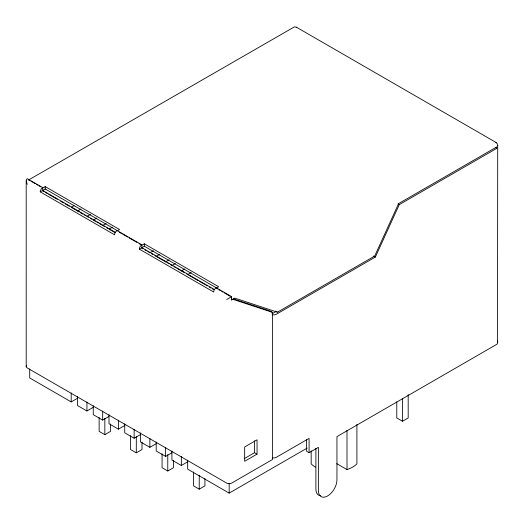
<?xml version="1.0" encoding="UTF-8"?>
<svg xmlns="http://www.w3.org/2000/svg" width="524" height="524" viewBox="0 0 524 524"><rect width="100%" height="100%" fill="white"/><g stroke="black" fill="none" stroke-linecap="round" stroke-linejoin="round"><path stroke-width="0.79" d="M26.213 366.682L26.2 180.918L26.613 179.247L27.228 178.645L42.713 187.585L42.713 190.448L115.66 232.532M497.787 145.305L497.702 144.834L497.531 343.456L496.772 344.334L336.952 436.603L336.952 479.84A13.139 7.585 -60 0 1 327.664 495.933A13.139 7.585 -60 0 1 318.369 490.569L318.369 447.332L309.081 452.697L306.599 451.262L306.599 439.341M272.29 314.688A3.504 2.024 0 0 0 276.246 314.289L375.361 257.061L399.255 204.642L496.772 148.344L496.772 146.91L398.613 203.581L374.726 256L277.419 312.18L234.831 298.143L231.647 299.983L231.503 298.824A3.504 2.024 60 0 0 231.313 298.28M28.565 180.007L294.455 26.835L296.368 27.176L496.195 142.548M42.739 188.024L45.215 186.596L119.551 229.512L117.075 230.94M117.049 230.501A3.504 2.024 -60 0 0 114.573 234.798L40.237 191.876L45.215 189L45.215 186.596M71.205 207.353L73.995 205.742M77.526 211.002L81.017 208.984M86.945 216.438L90.475 214.395M96.796 218.043L93.259 220.087L95.512 221.351M102.678 225.523L106.162 223.506M108.992 229.165L112.483 227.154M141.853 245.245L144.329 243.817L218.665 286.733L216.189 288.161L217.558 288.953M216.163 287.728A3.504 2.024 -60 0 0 213.681 292.019L139.345 249.103L144.329 246.228L144.329 243.817M149.877 252.771L153.414 250.734M156.198 256.419L159.735 254.376M165.61 261.856L169.101 259.845M171.931 265.504L175.422 263.493M181.35 270.941L184.88 268.897M187.664 274.589L191.201 272.546M226.689 299.531L231.647 296.669L144.329 246.228M29.704 368.955L29.704 377.948L71.205 401.908L77.487 398.286M77.526 396.563L77.526 405.556L86.945 410.993L93.305 407.318M271.995 313.883L276.233 311.433M93.259 405.648L93.259 414.641L102.678 420.078L108.953 416.456M99.134 417.471L99.134 431.376L104.833 434.665L110.531 431.376L110.531 424.014M108.992 414.733L108.992 423.726L118.411 429.163L124.771 425.488M124.732 423.818L124.732 432.811L134.144 438.247L140.425 434.619M130.6 435.634L130.6 449.546L136.299 452.834L141.997 449.546L141.997 442.184M140.465 432.903L140.465 441.896L149.877 447.332L156.244 443.658M156.198 441.987L156.198 450.981L165.61 456.417L171.892 452.788M162.073 453.804L162.073 467.716L167.772 471.004L173.47 467.716L173.47 460.347M171.931 451.072L171.931 460.065L181.35 465.502L187.71 461.827M244.243 458.657L254.566 452.697L257.042 454.125L257.042 439.819L244.656 446.972L244.656 461.277L257.042 454.125M193.539 471.973L193.539 485.879L199.238 489.174L204.936 485.879L204.936 478.517M187.664 460.157L187.664 469.144L229.171 493.11L307.149 448.086M396.786 401.797L396.786 417.969L402.484 421.257L408.183 417.969L408.183 394.52M233.396 298.877L270.05 310.955L272.532 312.389L272.532 459.489L231.647 483.095A3.504 2.024 0 0 1 226.689 483.095L27.228 367.933A3.504 2.024 0 0 1 26.527 365.647M232.82 299.302L272.532 312.389M231.503 298.824L231.569 299.217M495.887 142.371L497.525 144.126M495.534 147.624L496.772 148.344M398.017 203.928L399.255 204.642M373.501 255.994L375.361 257.061M275.558 311.105L277.419 312.18M45.215 189L141.827 244.806L141.827 247.669L214.768 289.752M31.099 181.304L35.206 183.675M36.575 184.468L37.944 185.26M39.313 186.046L40.689 186.839M119.197 232.165L121.319 233.396M122.74 234.208L127.692 237.071M129.107 237.889L136.895 242.383M139.024 243.614L141.146 244.839M218.927 289.746L220.296 290.532M221.665 291.324L223.034 292.117M224.403 292.909L229.198 295.674M42.365 190.703L43.878 191.542M45.182 192.328L47.415 193.585M48.699 194.358L50.952 195.629M51.509 195.983L57.319 199.303M60.653 201.262L63.679 202.978M65.094 203.79L69.338 206.246M71.46 207.471L79.242 211.958M80.218 212.554L82.903 214.106M84.194 214.82L85.595 215.659M87.023 216.451L88.438 217.27M90.56 218.495L91.975 219.314M96.927 222.169L98.342 222.988M99.757 223.8L101.879 225.025M103.293 225.844L104.708 226.663M106.831 227.888L108.245 228.706M109.66 229.519L111.782 230.743M112.359 231.11L114.612 232.381M141.487 247.898L142.901 248.717M145.024 249.941L146.438 250.754M147.853 251.572L149.975 252.797M151.39 253.616L152.805 254.428M154.927 255.653L156.342 256.472M156.873 256.806L163.593 260.69M164.123 260.965L166.246 262.19M167.66 263.009L169.075 263.821M170.49 264.64L172.612 265.865M173.948 266.67L175.442 267.495M176.857 268.314L180.001 270.161M180.394 270.358L184.631 272.808M186.754 274.032L198.216 280.681M199.487 281.381L204.55 284.336M205.853 285.056L207.268 285.875M209.39 287.1L210.877 287.99M212.22 288.731L213.635 289.549M336.768 463.675L346.999 469.583A26.279 15.17 0 0 0 356.909 463.858L356.909 424.375M296.368 27.176L296.728 27.386M27.228 184.369L26.2 180.918M497.531 340.358L497.8 342.061M402.484 398.613L402.484 421.257M346.999 430.342L346.999 469.583M315.893 448.348L315.893 489.141A13.139 7.585 -60 0 0 320.537 495.75M311.177 450.778L311.177 463.858A26.279 15.17 0 0 0 315.461 467.107M309.081 452.697L309.081 438.392L276.246 457.347A3.504 2.024 0 0 1 272.29 457.747M254.566 440.776L254.566 452.697M231.647 296.669L231.647 299.983M229.171 483.298L229.171 493.11M199.238 475.261L199.238 489.174M181.35 456.509L181.35 465.502M167.772 454.642L167.772 471.004M165.61 447.424L165.61 456.417M149.877 438.339L149.877 447.332M136.299 436.472L136.299 452.834M134.144 429.254L134.144 438.247M118.411 420.169L118.411 429.163M104.833 418.303L104.833 434.665M102.678 411.085L102.678 420.078M86.945 402L86.945 410.993M71.205 392.921L71.205 401.908M139.345 249.103A3.504 2.024 -60 0 1 141.827 244.806M40.237 191.876A3.504 2.024 -60 0 1 42.713 187.585M28.899 180.197A3.504 2.024 60 0 1 29.73 180.511M229.617 295.962A3.504 2.024 60 0 1 230.029 296.322"/></g></svg>
